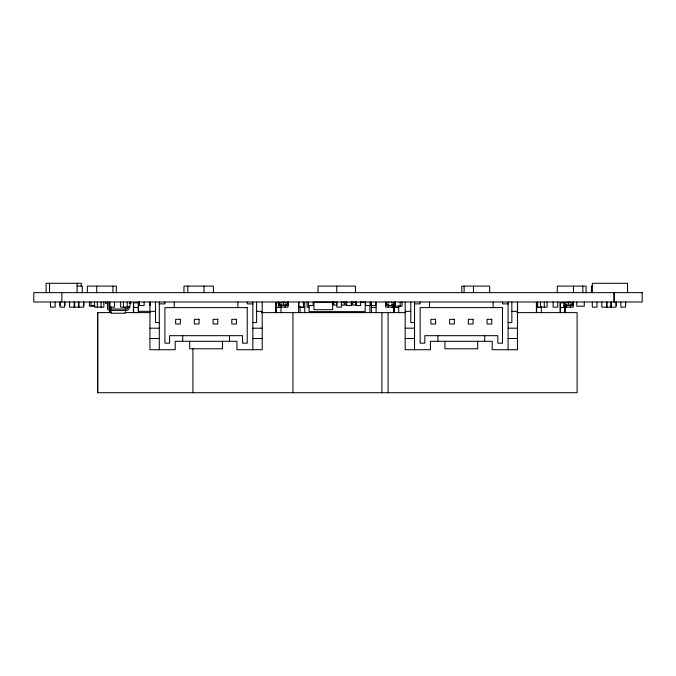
<?xml version="1.0" encoding="UTF-8"?>
<svg xmlns="http://www.w3.org/2000/svg" width="676" height="676" viewBox="0 0 676 676"><rect width="100%" height="100%" fill="white"/><g stroke="black" fill="none" stroke-linecap="round" stroke-linejoin="round"><path stroke-width="1.01" d="M111.244 307.014L110.712 309.025L111.16 313.233L125.237 313.233L125.685 309.025L125.144 307.014M77.072 286.1L82.269 286.1L82.269 292.649M591.897 286.1L592.615 286.1M347.439 302.265L341.355 302.265L341.355 305.079L344.16 305.079L344.16 302.265M351.182 302.265L356.793 302.265M360.147 302.265L365.217 302.265L365.217 311.628L309.076 311.628L309.076 305.391M279.137 302.797L275.985 302.797L275.985 312.405M302.907 302.797L304.775 302.797L304.775 312.405M369.924 302.797L371.8 302.797M564.139 302.797L560.142 302.797L560.142 312.405M129.234 303.406L130.831 303.406L130.831 302.003M159.291 303.879L164.902 303.879L164.902 302.003M252.858 303.879L247.239 303.879L247.239 302.003M414.54 303.879L420.151 303.879L420.151 302.003M508.098 303.879L502.488 303.879L502.488 302.003M346.974 305.079L345.098 305.079L345.098 302.265M94.792 305.56L91.049 305.56L91.049 302.003M394.868 305.56L385.506 305.56L385.506 302.003M563.945 305.56L573.299 305.56L573.299 302.003M95.046 306.211L89.435 306.211L89.435 302.003M394.066 306.211L402.059 306.211L402.059 302.003M109.867 307.149L114.548 307.149L114.548 302.003M308.974 307.149L307.107 307.149L307.107 302.003M133.645 307.47L138.326 307.47M276.239 307.47L281.013 307.47M300.102 307.47L304.775 307.47M371.394 307.47L376.076 307.47M394.04 307.47L398.713 307.47M536.634 307.47L541.307 307.47M560.396 307.47L565.077 307.47M155.548 311.357L138.403 311.357L138.403 302.003M256.601 311.357L262.212 311.357M405.178 311.357L410.797 311.357M511.842 311.357L517.461 311.357M111.472 312.616L97.614 312.616L97.614 392.714L577.093 392.714L577.093 312.616L516.954 312.616M125.043 312.616L150.511 312.616M261.485 312.616L405.127 312.616M159.291 322.587L155.548 322.587L155.548 302.003M252.858 322.587L256.601 322.587L256.601 302.003M414.54 322.587L410.797 322.587L410.797 302.003M508.098 322.587L511.842 322.587L511.842 302.003M149.937 328.198L159.291 328.198M252.858 328.198L262.212 328.198M405.178 328.198L414.54 328.198M508.098 328.198L517.461 328.198M149.937 338.49L159.291 338.49M252.858 338.49L262.212 338.49M405.178 338.49L414.54 338.49M508.098 338.49L517.461 338.49M627.531 292.649L627.531 283.286L592.353 283.286L592.353 292.649M625.68 302.003L625.68 305.56M625.511 302.003L625.511 307.149L620.83 307.149L620.83 302.003M616.233 302.003L616.233 305.56M616.056 302.003L616.056 307.149L601.834 307.149L601.834 302.003M611.383 302.003L611.383 307.149M610.817 302.003L610.817 307.149M607.073 302.003L607.073 307.149M606.516 302.003L606.516 307.149M596.967 302.003L596.967 307.149L592.294 307.149L592.294 302.003M591.449 286.1L591.449 292.649M586.084 292.649L586.084 286.1L557.278 286.1L557.278 292.649M584.284 302.003L584.284 306.211L576.797 306.211L576.797 302.003M582.839 286.1L582.839 292.649M573.485 286.1L573.485 292.649M573.206 302.003L573.206 307.149L563.852 307.149L563.945 302.003M570.4 305.087L570.4 307.149M570.029 302.003L570.029 302.941L572.369 302.941L572.369 304.623L570.029 304.623L570.029 305.56M568.626 302.003L568.626 305.56M567.223 302.003L567.223 302.941L564.882 302.941L564.882 304.623L567.223 304.623L567.223 305.56M566.657 305.087L566.657 307.149M565.077 306.515L565.077 312.405M564.823 306.515L564.823 312.405M560.396 302.797L560.396 312.405M557.768 302.003L557.768 307.149L553.086 307.149L553.086 302.003M547.104 302.003L547.104 307.149L537.741 307.149L537.741 302.003M544.29 302.003L544.29 307.149M541.307 306.515L541.307 312.405M540.547 302.003L540.547 307.149M536.634 302.797L536.634 312.405M536.381 302.797L536.381 312.405M517.546 302.797L517.546 312.405M517.461 302.003L517.461 349.72L492.196 349.72L492.196 341.304L430.443 341.304L430.443 349.72L405.178 349.72L405.178 302.003M508.098 302.003L508.098 349.72M493.134 302.003L493.134 307.614M489.669 292.649L489.669 286.1L461.801 286.1L461.801 292.649M484.709 335.685L484.709 341.304M477.695 341.304L477.695 348.782L444.943 348.782L444.943 341.304M473.462 286.1L473.462 292.649M464.108 286.1L464.108 292.649M437.93 335.685L437.93 341.304M429.505 302.003L429.505 307.614M414.54 302.003L414.54 349.72M400.192 302.003L400.192 306.211M398.713 305.603L398.713 312.405M395.063 302.003L395.063 305.56M394.961 302.003L394.961 307.149L385.607 307.149L385.607 302.003M394.04 306.515L394.04 312.405M393.787 306.515L393.787 312.27M393.694 306.515L393.694 312.405M392.156 305.087L392.156 307.149M391.59 302.003L391.59 302.941L393.931 302.941L393.931 304.623L391.59 304.623L391.59 305.56M388.784 302.003L388.784 302.941L386.444 302.941L386.444 304.623L388.784 304.623L388.784 305.56M388.413 305.087L388.413 307.149M388.092 312.616L388.092 392.714M381.915 312.616L381.915 392.714M376.076 302.797L376.076 312.405M375.797 302.003L375.797 305.56L371.116 305.56L371.116 302.003M371.394 302.797L371.394 312.405M370.245 302.003L370.245 305.56L365.572 305.56L365.572 302.003M369.924 304.977L369.924 312.405M360.705 302.003L360.705 305.56L356.024 305.56L356.024 302.003M356.328 302.265L356.328 305.079M355.475 292.649L355.475 286.1L318.05 286.1L318.05 292.649M355.39 302.265L355.39 305.079L352.585 305.079L352.585 302.265M351.647 302.265L351.647 305.079M351.25 302.003L351.25 305.56L346.577 305.56L346.577 302.003M341.541 302.003L341.541 307.149L336.859 307.149L336.859 302.003M336.766 286.1L336.766 292.649M333.868 302.265L333.868 305.079L336.682 305.079L336.682 302.265L313.951 302.189L313.951 309.676L332.668 309.676L332.668 302.189M332.938 302.265L332.938 305.079M313.174 302.003L313.174 305.56L308.493 305.56L308.493 302.003M303.549 302.003L303.549 307.149L298.868 307.149L298.868 302.003M300.102 306.515L300.102 312.405M298.631 302.797L298.631 312.405M292.936 312.616L292.936 392.714M288.111 302.003L288.111 305.56L278.563 305.56L278.563 302.003M288.018 302.003L288.018 307.149L278.664 307.149L278.757 302.003M287.917 302.003L287.917 305.56M285.213 305.087L285.213 307.149M284.841 302.003L284.841 302.941L287.182 302.941L287.182 304.623L284.841 304.623L284.841 305.56M283.438 302.003L283.438 305.56M282.036 302.003L282.036 302.941L279.695 302.941L279.695 304.623L282.036 304.623L282.036 305.56M281.469 305.087L281.469 307.149M280.92 306.515L281.013 312.405M276.332 302.797L276.332 312.405M276.239 302.797L276.239 312.405M262.212 302.003L262.212 349.72L236.946 349.72L236.946 341.304L175.194 341.304L175.194 349.72L149.937 349.72L149.937 302.003M252.858 302.003L252.858 349.72M237.884 302.003L237.884 307.614M229.468 335.685L229.468 341.304M222.446 341.304L222.446 348.782L189.702 348.782L189.702 341.304M213.388 292.649L213.388 286.1L183.956 286.1L183.956 292.649M204.034 286.1L204.034 292.649M192.913 348.444L192.913 392.714M187.827 286.1L187.827 292.649M182.681 335.685L182.681 341.304M174.264 302.003L174.264 307.614M159.291 302.003L159.291 349.72M150.114 302.003L150.114 305.56M144.132 302.003L144.132 305.56L139.45 305.56L139.45 302.003M138.326 312.405L138.326 302.797L133.392 302.797L133.392 312.405M133.645 302.797L133.645 312.405M129.986 302.003L129.986 307.149L120.632 307.149L120.632 302.003M128.955 306.355L128.939 308.391A2.341 2.341 0 0 1 126.919 310.411L109.47 310.411A2.341 2.341 0 0 1 107.45 308.391L107.425 303.583L105.566 303.406L105.566 302.003M127.553 306.304L127.553 308.087A0.938 0.938 0 0 1 126.615 309.025L109.774 309.025A0.938 0.938 0 0 1 108.836 308.087L108.836 303.642A1.639 1.639 0 0 0 107.205 302.003M127.181 302.003L127.181 307.149M123.438 302.003L123.438 307.149M116.348 292.649L116.348 286.1L87.356 286.1L87.356 292.649M112.917 286.1L112.917 292.649M109.867 302.003L109.884 309.27M109.884 309.878L109.884 312.405M109.63 302.797L109.63 309.27M109.63 309.878L109.63 312.405M103.783 302.003L103.884 307.149L94.522 307.149L94.522 302.003M101.07 302.003L101.07 307.149M97.758 312.616L97.758 392.714M97.327 302.003L97.327 307.149M96.71 286.1L96.71 292.649M94.429 302.003L94.429 305.56M83.841 302.003L83.841 305.56M83.672 302.003L83.672 307.149L69.451 307.149L69.451 302.003M81.281 286.413L81.281 283.286L46.103 283.286L46.103 292.649M78.991 302.003L78.991 307.149M78.433 302.003L78.433 307.149M77.123 283.286L77.123 292.649M74.69 302.003L74.69 307.149M74.123 302.003L74.123 307.149M69.62 302.003L69.62 305.56M64.854 302.003L64.854 305.56M64.676 302.003L64.676 307.149L59.995 307.149L59.995 302.003M61.871 292.649L61.871 302.003M60.172 302.003L60.172 305.56M55.136 302.003L55.136 307.149L50.455 307.149L50.455 302.003M49.517 283.286L49.517 292.649M642.2 292.649L33.8 292.649L33.8 302.003L642.2 302.003L642.2 292.649M247.239 307.614L164.902 307.614L164.902 343.171L169.583 343.171L169.583 335.685L242.566 335.685L242.566 343.171L247.239 343.171L247.239 307.614M502.488 307.614L420.151 307.614L420.151 343.171L424.832 343.171L424.832 335.685L497.806 335.685L497.806 343.171L502.488 343.171L502.488 307.614M180.34 319.317L175.667 319.317L175.667 323.99L180.34 323.99L180.34 319.317M199.057 319.317L194.375 319.317L194.375 323.99L199.057 323.99L199.057 319.317M217.765 319.317L213.092 319.317L213.092 323.99L217.765 323.99L217.765 319.317M236.482 319.317L231.8 319.317L231.8 323.99L236.482 323.99L236.482 319.317M435.589 319.317L430.908 319.317L430.908 323.99L435.589 323.99L435.589 319.317M454.306 319.317L449.625 319.317L449.625 323.99L454.306 323.99L454.306 319.317M473.014 319.317L468.333 319.317L468.333 323.99L473.014 323.99L473.014 319.317M491.731 319.317L487.05 319.317L487.05 323.99L491.731 323.99L491.731 319.317M614.129 302.003L614.129 292.649L614.095 302.003"/></g></svg>
